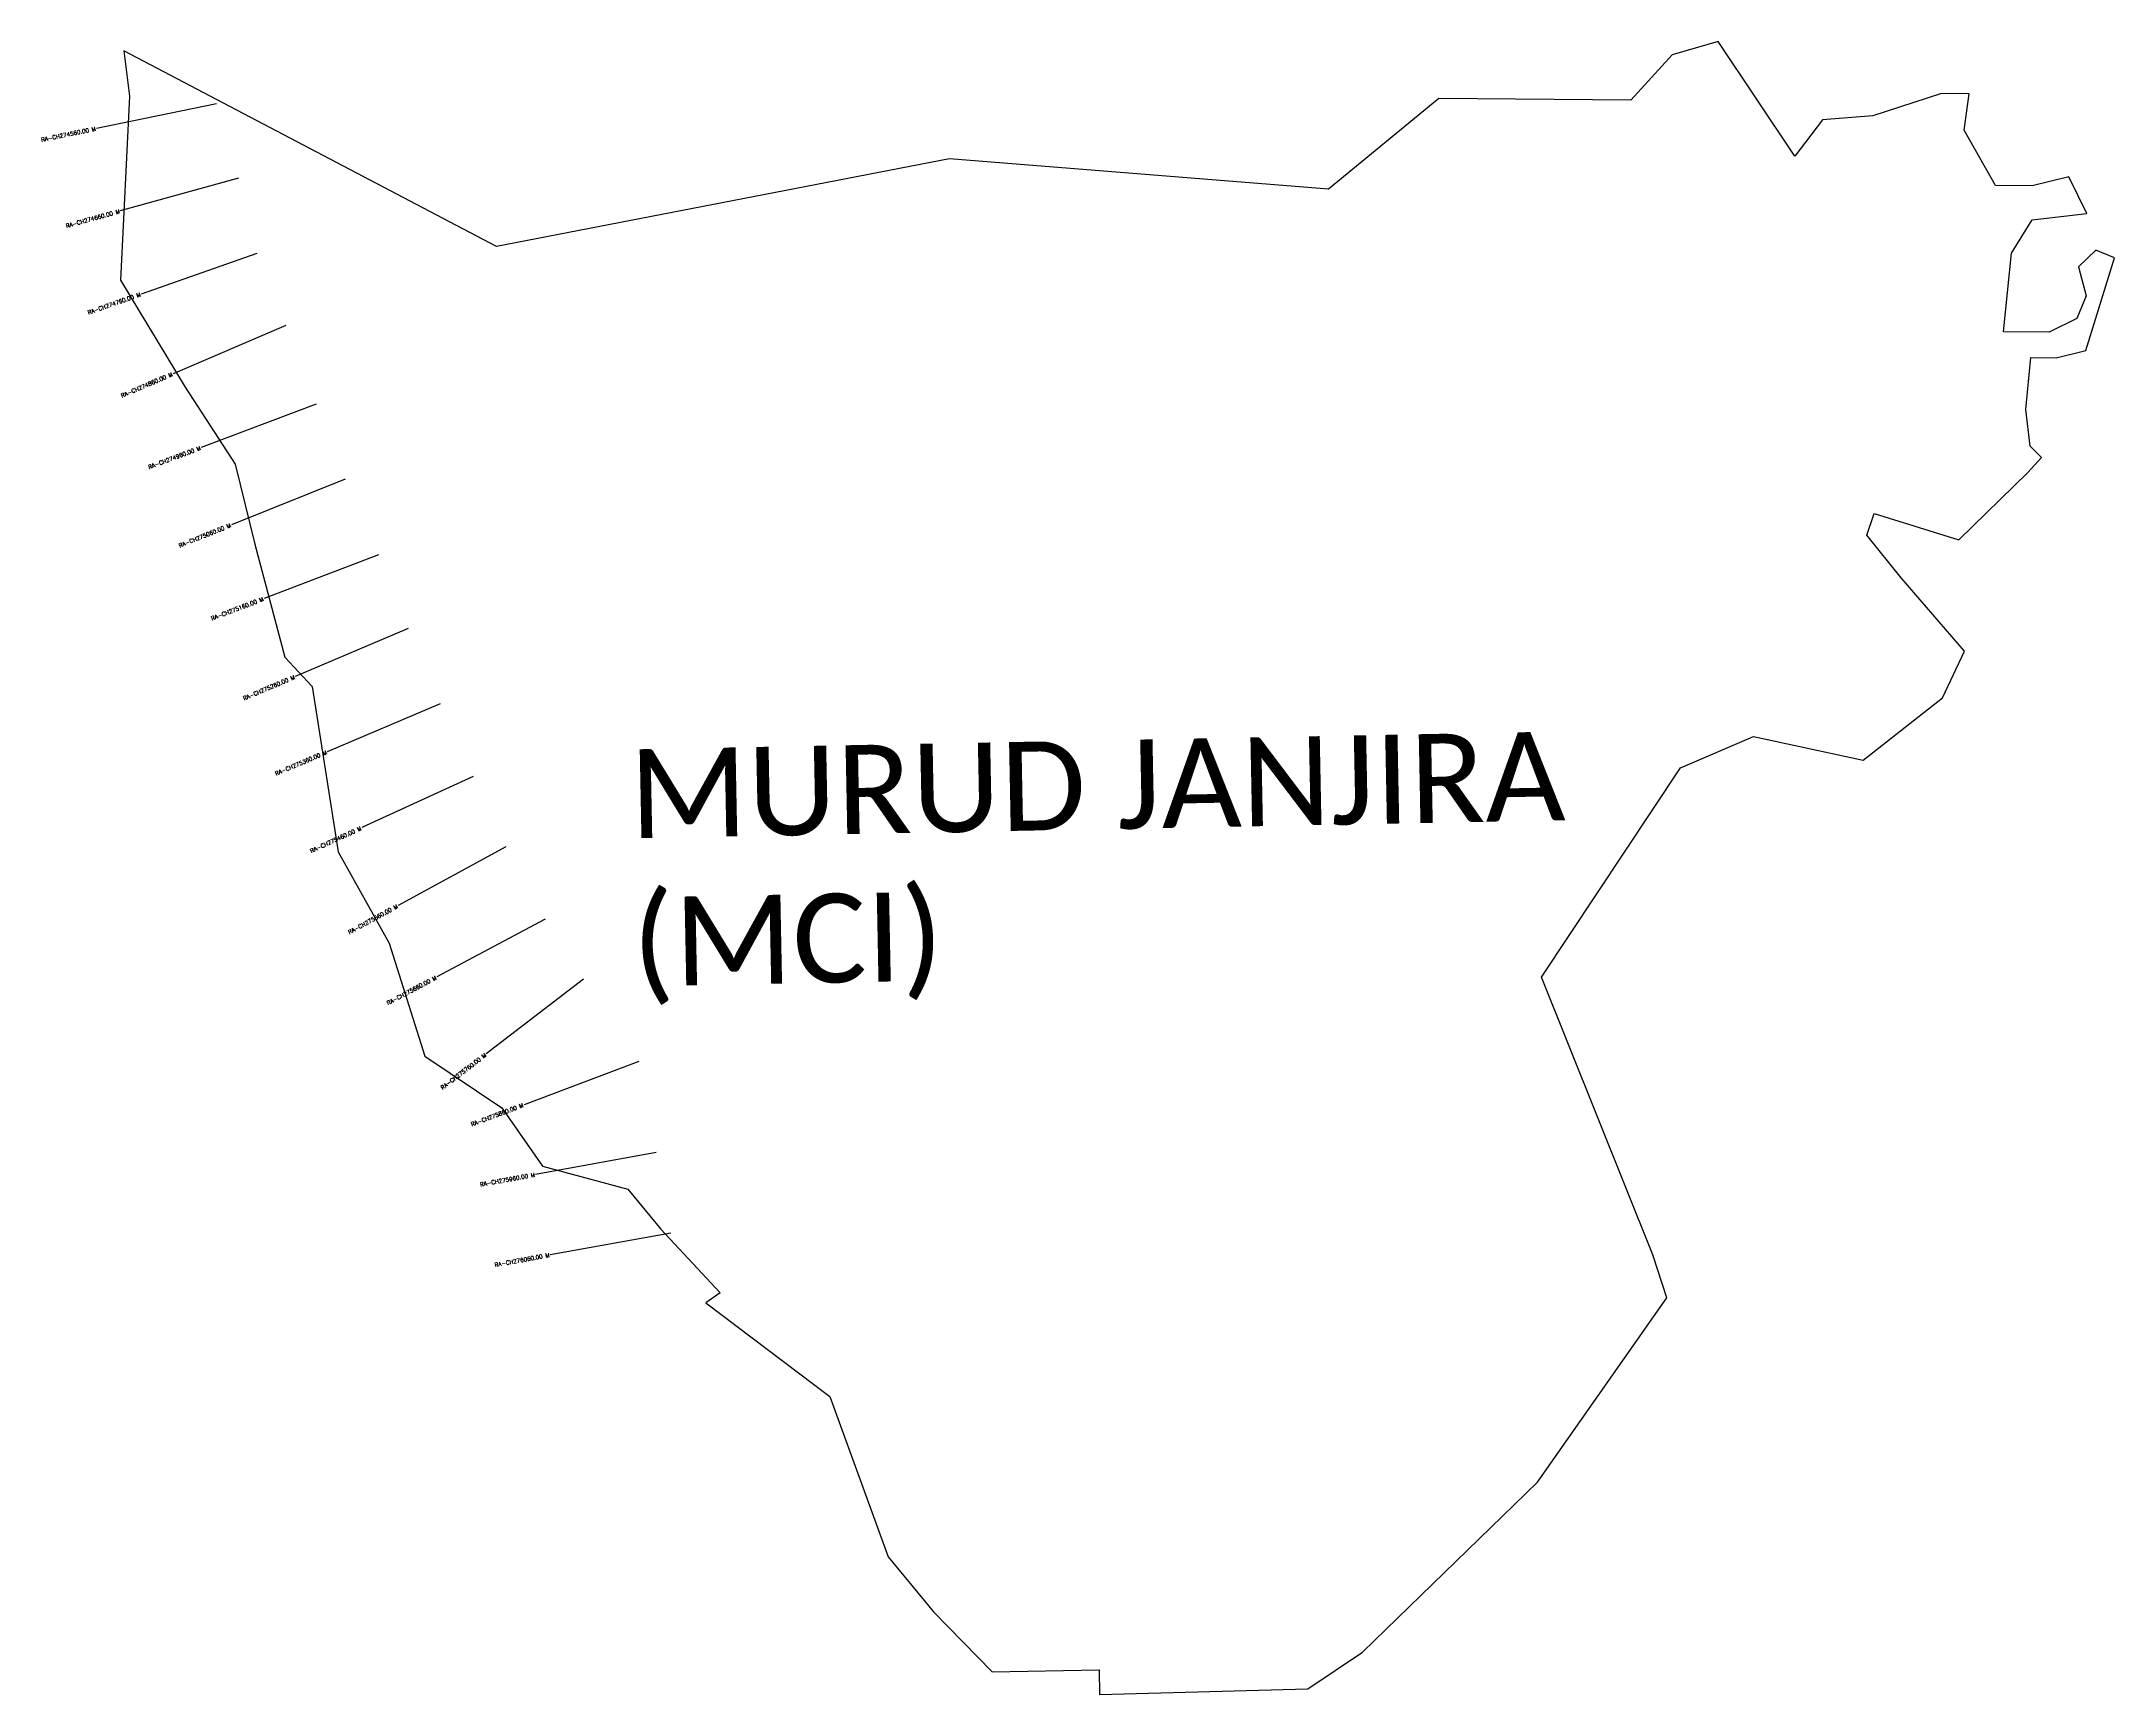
# Model space of a CAD drawing. Header units: metres. Extents: x 283563 to 286101, y 2026331 to 2028354.
import ezdxf
from ezdxf.enums import TextEntityAlignment as Align

# ---------------------------------------------------------------- set-up
doc = ezdxf.new("R2010")
doc.units = ezdxf.units.M
for name, color, linetype in [('CS', 134, 'Continuous'), ('CSMark', 6, 'Continuous'), ('VILLAGE BOUNDRY', 10, 'Continuous'), ('VILLAGE NAME', 250, 'Continuous')]:
    doc.layers.add(name, color=color, linetype=linetype)
doc.styles.get("Standard").update_dxf_attribs({"font": 'simplex.shx'})

msp = doc.modelspace()

# ---------------------------------------------------------------- linework, layer by layer
at = {"layer": 'CS'}
for p, q in [((283777.7, 2028277.6), (283630.8, 2028247.3)), ((283804.4, 2028186.5), (283659.9, 2028146.4)), ((283826.9, 2028094.3), (283685.3, 2028044.7)), ((283862.4, 2028006.3), (283724.5, 2027947.2)), ((283899.4, 2027909.8), (283759, 2027857)), ((283935, 2027818.1), (283795.8, 2027762.3)), ((283976, 2027725.5), (283835.9, 2027672.1)), ((284012, 2027635.3), (283874, 2027576.6)), ((284051.2, 2027543.3), (283913.2, 2027484.6)), ((284091.9, 2027454.3), (283955.5, 2027391.7)), ((284131.6, 2027368.2), (284000, 2027296.3)), ((284179.7, 2027279.7), (284047.3, 2027209.1)), ((284226.8, 2027206.2), (284107.8, 2027114.8)), ((284294.4, 2027105.4), (284154, 2027052.7)), ((284315.8, 2026994), (284168.2, 2026967.2)), ((284333.7, 2026895.6), (284186.1, 2026868.8))]:
    msp.add_line(p, q, dxfattribs=at)
at = {"layer": 'VILLAGE BOUNDRY'}
msp.add_lwpolyline([(285994.5, 2027826.2), (286011.3, 2027844.5), (285997.4, 2027858.6), (285992.2, 2027903.3), (285998.3, 2027966.9), (286029.1, 2027966.7), (286065.5, 2027975.5), (286100.7, 2028089), (286077.7, 2028098.4), (286056.6, 2028078.1), (286066, 2028042.6), (286054.6, 2028014.7), (286020.9, 2027998.2), (285965, 2027998.6), (285974.5, 2028094.9), (285999.9, 2028135.4), (286066.8, 2028143.2), (286044.8, 2028188.1), (286000, 2028177.3), (285955.2, 2028177.7), (285916.6, 2028245.1), (285922.6, 2028289.8), (285889, 2028290), (285804.9, 2028262.8), (285743.3, 2028257.7), (285709.4, 2028213.2), (285615.5, 2028353.8), (285559.4, 2028337.4), (285508.7, 2028281.9), (285273.8, 2028283.8), (285138.6, 2028173), (284674.7, 2028210.2), (284120.2, 2028102.8), (283664, 2028342.4), (283671.1, 2028286.7), (283660.1, 2028061.8), (283739.2, 2027930.6), (283800.4, 2027836.6), (283824.7, 2027738.6), (283861.4, 2027600.5), (283894.9, 2027564.6), (283926.6, 2027362.1), (283988.9, 2027250.4), (284032.6, 2027112.2), (284126.7, 2027048.9), (284176.8, 2026977.3), (284281.1, 2026949.5), (284321.6, 2026900.2), (284394.2, 2026822.4), (284376.4, 2026810), (284528.5, 2026695.7), (284599.6, 2026499.4), (284655, 2026431.9), (284727, 2026358.7), (284857.8, 2026361.2), (284858.4, 2026330.9), (285113.2, 2026337.9), (285180.3, 2026382.9), (285394.5, 2026590.7), (285552.9, 2026816.2), (285535.8, 2026869), (285399.4, 2027208.9), (285569.3, 2027464.9), (285659, 2027503.3), (285793, 2027474.3), (285890, 2027550.6), (285917.1, 2027607.5), (285839.6, 2027697.6), (285797.5, 2027749.5), (285806.6, 2027776.2), (285910, 2027744.1)], close=True, dxfattribs=at)

# ---------------------------------------------------------------- texts
at = {"layer": 'CSMark'}
for s, rotation, p in [('RA-CH274560.00 M', 11.6576, (283629.8, 2028247.1)), ('RA-CH274660.00 M', 15.5425, (283659, 2028146.1)), ('RA-CH274760.00 M', 19.3079, (283684.4, 2028044.3)), ('RA-CH274860.00 M', 23.2085, (283723.6, 2027946.8)), ('RA-CH274960.00 M', 20.6174, (283758.1, 2027856.6)), ('RA-CH275060.00 M', 21.8534, (283794.9, 2027761.9)), ('RA-CH275160.00 M', 20.8784, (283834.9, 2027671.7)), ('RA-CH275260.00 M', 23.0655, (283873.1, 2027576.2)), ('RA-CH275360.00 M', 23.0655, (283912.3, 2027484.2)), ('RA-CH275460.00 M', 24.6522, (283954.6, 2027391.3)), ('RA-CH275560.00 M', 28.6472, (283999.1, 2027295.9)), ('RA-CH275660.00 M', 28.1009, (284046.5, 2027208.6)), ('RA-CH275760.00 M', 37.536, (284107, 2027114.2)), ('RA-CH275860.00 M', 20.5789, (284153, 2027052.3)), ('RA-CH275960.00 M', 10.2895, (284167.3, 2026967.1)), ('RA-CH276060.00 M', 10.2895, (284185.1, 2026868.7))]:
    msp.add_text(s, height=5, rotation=rotation, dxfattribs=at).set_placement(p, align=Align.MIDDLE_RIGHT)
at = {"layer": 'VILLAGE NAME', "insert": (284281.8, 2027487.4), "char_height": 108.748, "attachment_point": 1, "rotation": 1.1028}
msp.add_mtext_dynamic_manual_height_columns('{\\fCalibri|b0|i0|c0|p34;MURUD JANJIRA (MCI)}', width=1174.7, gutter_width=543.7, heights=[0], dxfattribs=at)

doc.saveas('drawing.dxf')
